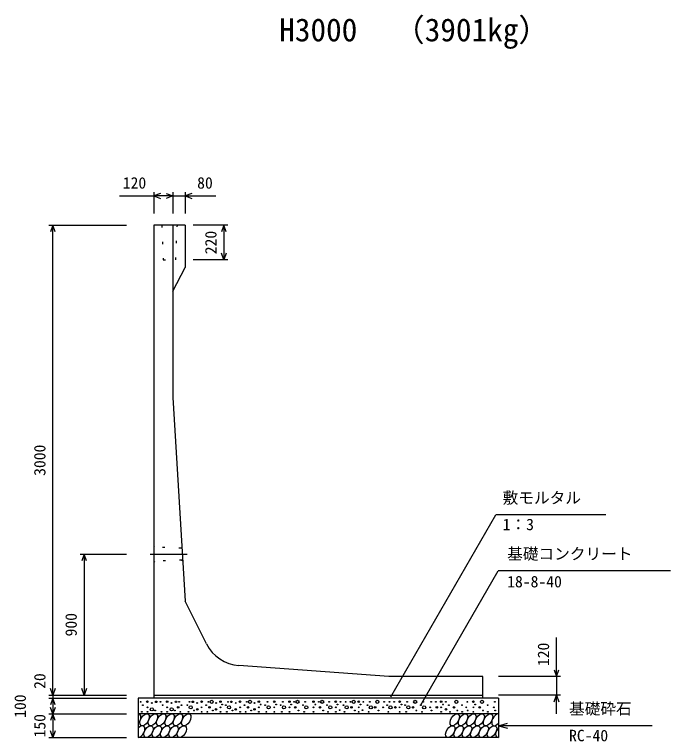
# Model space of a CAD drawing. Units: millimetres, scale not verified. Extents: x -50400 to 50400, y -17820 to 17820.
# Drawn here: x 35910 to 40097, y -9630 to -4989 of the extents above; entities that cross this region are included whole.
import ezdxf
from ezdxf.enums import TextEntityAlignment as Align

# ---------------------------------------------------------------- set-up
doc = ezdxf.new("R2010")
doc.units = ezdxf.units.MM
doc.header["$LTSCALE"] = 60
doc.linetypes.add('CHAIN1', pattern=[8, 5, -1, 1, -1])
doc.linetypes.add('DOTTED', pattern=[1.75, 0.25, -1.5])
for name, color, linetype, lineweight in [('0-0_CENTER', 7, 'CHAIN1', 25), ('0-1_DIM', 7, 'Continuous', 25), ('0-3_HATCH', 6, 'Continuous', 25), ('0-6_OUTLINE', 1, 'Continuous', 25), ('0-7_OUTLINE2', 4, 'DOTTED', 25), ('0-8_TXT', 7, 'Continuous', 25)]:
    doc.layers.add(name, color=color, linetype=linetype, lineweight=lineweight)
doc.styles.add('ＭＳ ゴシック', font='')
doc.styles.get('ＭＳ ゴシック').set_extended_font_data('MS Gothic')

msp = doc.modelspace()

# ---------------------------------------------------------------- linework, layer by layer
at = {"layer": '0-0_CENTER'}
msp.add_line((36775.89, -8433.94), (37011.53, -8433.94), dxfattribs=at)
at = {"layer": '0-1_DIM'}
for p, q in [((36799.5, -6122.05), (36799.5, -6258.94)), ((36919.5, -6122.05), (36919.5, -6258.94)), ((36999.5, -6122.05), (36999.5, -6258.94)), ((36579.64, -6147.05), (36799.5, -6147.05)), ((36919.5, -6147.05), (36799.5, -6147.05)), ((36919.5, -6147.05), (36999.5, -6147.05)), ((36999.5, -6147.05), (37195.46, -6147.05)), ((36129.5, -6333.94), (36624.5, -6333.94)), ((36154.5, -9333.94), (36154.5, -6333.94)), ((37271.41, -6333.94), (37049.5, -6333.94)), ((37246.41, -6333.94), (37246.41, -6553.94)), ((37271.41, -6553.94), (37049.5, -6553.94)), ((38311.65, -9345.27), (38982.92, -8182.59)), ((39685.33, -8182.59), (38982.92, -8182.59)), ((36329.5, -8433.94), (36624.5, -8433.94)), ((36354.5, -8433.94), (36354.5, -9333.94)), ((38501.13, -9399.66), (38997.4, -8540.1)), ((40096.94, -8540.1), (38997.4, -8540.1)), ((39369.5, -9213.94), (39369.5, -8966.25)), ((39394.5, -9213.94), (38999.5, -9213.94)), ((39369.5, -9213.94), (39369.5, -9333.94)), ((36129.5, -9333.94), (36624.5, -9333.94)), ((36129.5, -9333.94), (36624.5, -9333.94)), ((36129.5, -9353.94), (36624.5, -9353.94)), ((36154.5, -9333.94), (36154.5, -9353.94)), ((36154.5, -9353.94), (36154.5, -9453.94)), ((36354.5, -9333.94), (36624.5, -9333.94)), ((39394.5, -9333.94), (38999.5, -9333.94)), ((39369.5, -9453.94), (39369.5, -9333.94)), ((36129.5, -9453.94), (36624.5, -9453.94)), ((36154.5, -9453.94), (36154.5, -9603.94)), ((38999.5, -9528.94), (39057.46, -9513.41)), ((39979.82, -9528.94), (38999.5, -9528.94)), ((38999.5, -9528.94), (39057.46, -9544.47)), ((36129.5, -9603.94), (36624.5, -9603.94))]:
    msp.add_line(p, q, dxfattribs=at)
for points in [[(36841.79, -6131.66), (36799.5, -6147.05), (36841.79, -6162.44)], [(36877.21, -6131.66), (36919.5, -6147.05), (36877.21, -6162.44)], [(37041.79, -6131.66), (36999.5, -6147.05), (37041.79, -6162.44)], [(36169.89, -6376.23), (36154.5, -6333.94), (36139.11, -6376.23)], [(37261.8, -6376.23), (37246.41, -6333.94), (37231.02, -6376.23)], [(37261.8, -6511.66), (37246.41, -6553.94), (37231.02, -6511.66)], [(36369.89, -8476.23), (36354.5, -8433.94), (36339.11, -8476.23)], [(39354.11, -9171.66), (39369.5, -9213.94), (39384.89, -9171.66)], [(36169.89, -9291.66), (36154.5, -9333.94), (36139.11, -9291.66)], [(36369.89, -9291.66), (36354.5, -9333.94), (36339.11, -9291.66)], [(36169.89, -9396.23), (36154.5, -9353.94), (36139.11, -9396.23)], [(39354.11, -9376.23), (39369.5, -9333.94), (39384.89, -9376.23)], [(36169.89, -9411.66), (36154.5, -9453.94), (36139.11, -9411.66)], [(36169.89, -9496.23), (36154.5, -9453.94), (36139.11, -9496.23)], [(36169.89, -9561.66), (36154.5, -9603.94), (36139.11, -9561.66)]]:
    msp.add_lwpolyline(points, dxfattribs=at)
at = {"layer": '0-3_HATCH'}
for centre, radius in [((36715.47, -9376.76), 2.5), ((36758.36, -9375.89), 5), ((36814.44, -9376.76), 5), ((36841.57, -9376.76), 2.5), ((36884.47, -9375.89), 5), ((36940.54, -9376.76), 5), ((36961.57, -9376.76), 2.5), ((37027.43, -9376.76), 2.5), ((37048.46, -9376.76), 5), ((37104.53, -9375.89), 5), ((37147.43, -9376.76), 2.5), ((37168.46, -9376.76), 10), ((37224.53, -9375.89), 5), ((37272.65, -9376.76), 2.5), ((37293.68, -9376.76), 5), ((37349.76, -9375.89), 5), ((37392.65, -9376.76), 2.5), ((37413.68, -9376.76), 10), ((37469.76, -9375.89), 5), ((37524.58, -9376.76), 2.5), ((37568.2, -9375.89), 5), ((37623.01, -9376.76), 2.5), ((37665.19, -9375.89), 5), ((37694.89, -9376.76), 2.5), ((37715.92, -9376.76), 10), ((37765.29, -9376.76), 2.5), ((37818.58, -9375.89), 5), ((37852.55, -9376.76), 2.5), ((37873.58, -9376.76), 10), ((37918.26, -9376.76), 2.5), ((37960.44, -9375.89), 5), ((37990.13, -9376.76), 2.5), ((38023.39, -9376.76), 2.5), ((38054.17, -9376.76), 2.5), ((38075.21, -9376.76), 10), ((38106.97, -9375.89), 5), ((38136.67, -9376.76), 2.5), ((38177.68, -9376.76), 2.5), ((38225.84, -9376.76), 10), ((38269.93, -9376.76), 2.5), ((38303.18, -9376.76), 2.5), ((38333.97, -9376.76), 2.5), ((38368.37, -9375.89), 5), ((38416.85, -9376.76), 2.5), ((38467.49, -9376.76), 10), ((38518.12, -9376.76), 2.5), ((38569.59, -9376.76), 2.5), ((38598.96, -9376.76), 2.5), ((38633.37, -9375.89), 5), ((38663.68, -9376.76), 2.5), ((38729.54, -9376.76), 10), ((38800.23, -9376.76), 2.5), ((38839.01, -9375.89), 5), ((38893.55, -9376.76), 10), ((38976.12, -9376.76), 2.5), ((36729.49, -9397.78), 2.5), ((36758.36, -9411.78), 2.5), ((36786.4, -9424.91), 10), ((36786.4, -9383.77), 2.5), ((36855.59, -9397.78), 2.5), ((36884.47, -9411.78), 2.5), ((36912.51, -9424.91), 10), ((36912.51, -9383.77), 2.5), ((36954.56, -9411.78), 5), ((36975.59, -9397.78), 2.5), ((37013.41, -9397.78), 2.5), ((37034.44, -9411.78), 10), ((37076.49, -9424.91), 5), ((37076.49, -9383.77), 2.5), ((37104.53, -9411.78), 2.5), ((37133.41, -9397.78), 2.5), ((37154.44, -9411.78), 5), ((37196.49, -9424.91), 5), ((37196.49, -9383.77), 2.5), ((37224.53, -9411.78), 2.5), ((37235.87, -9393.46), 2.5), ((37258.63, -9397.78), 2.5), ((37279.66, -9411.78), 10), ((37321.72, -9424.91), 5), ((37321.72, -9383.77), 2.5), ((37349.76, -9411.78), 2.5), ((37378.63, -9397.78), 2.5), ((37399.66, -9411.78), 5), ((37441.72, -9424.91), 5), ((37441.72, -9383.77), 2.5), ((37469.76, -9411.78), 2.5), ((37481.1, -9393.46), 2.5), ((37510.56, -9397.78), 2.5), ((37531.59, -9411.78), 10), ((37568.2, -9411.78), 2.5), ((37579.54, -9393.46), 2.5), ((37609, -9397.78), 2.5), ((37630.03, -9411.78), 10), ((37665.19, -9411.78), 2.5), ((37676.53, -9393.46), 2.5), ((37701.9, -9411.78), 5), ((37751.27, -9397.78), 2.5), ((37772.3, -9411.78), 10), ((37818.58, -9411.78), 2.5), ((37829.92, -9393.46), 2.5), ((37859.56, -9411.78), 5), ((37904.24, -9397.78), 2.5), ((37925.27, -9411.78), 10), ((37960.44, -9411.78), 2.5), ((37971.78, -9393.46), 2.5), ((38009.37, -9397.78), 2.5), ((38030.4, -9411.78), 10), ((38061.19, -9411.78), 5), ((38106.97, -9411.78), 2.5), ((38118.31, -9393.46), 2.5), ((38163.66, -9397.78), 2.5), ((38184.69, -9411.78), 10), ((38211.82, -9411.78), 5), ((38263.49, -9411.78), 2.5), ((38289.16, -9397.78), 2.5), ((38310.19, -9411.78), 10), ((38340.98, -9411.78), 5), ((38368.37, -9411.78), 2.5), ((38379.71, -9393.46), 2.5), ((38402.83, -9397.78), 2.5), ((38423.86, -9411.78), 10), ((38453.47, -9411.78), 5), ((38504.11, -9397.78), 2.5), ((38525.14, -9411.78), 10), ((38563.16, -9411.78), 2.5), ((38605.98, -9411.78), 5), ((38633.37, -9411.78), 2.5), ((38644.71, -9393.46), 2.5), ((38663.85, -9424.07), 5), ((38682.89, -9397.78), 2.5), ((38715.52, -9411.78), 5), ((38766.16, -9397.78), 2.5), ((38793.8, -9411.78), 2.5), ((38839.01, -9411.78), 2.5), ((38850.35, -9393.46), 2.5), ((38879.53, -9411.78), 5), ((38930.17, -9397.78), 2.5), ((38969.68, -9411.78), 2.5), ((36722.48, -9439.8), 2.5), ((36758.36, -9439.8), 2.5), ((36807.43, -9431.92), 2.5), ((36848.58, -9439.8), 2.5), ((36884.47, -9439.8), 2.5), ((36933.53, -9431.92), 2.5), ((36968.58, -9439.8), 2.5), ((37020.42, -9439.8), 2.5), ((37055.47, -9431.92), 2.5), ((37104.53, -9439.8), 2.5), ((37140.42, -9439.8), 2.5), ((37175.47, -9431.92), 2.5), ((37224.53, -9439.8), 2.5), ((37265.64, -9439.8), 2.5), ((37300.69, -9431.92), 2.5), ((37349.76, -9439.8), 2.5), ((37385.64, -9439.8), 2.5), ((37420.69, -9431.92), 2.5), ((37469.76, -9439.8), 2.5), ((37517.57, -9439.8), 2.5), ((37568.2, -9439.8), 2.5), ((37616.01, -9439.8), 2.5), ((37665.19, -9439.8), 2.5), ((37722.93, -9431.92), 2.5), ((37758.28, -9439.8), 2.5), ((37818.58, -9439.8), 2.5), ((37880.59, -9431.92), 2.5), ((37911.25, -9439.8), 2.5), ((37960.44, -9439.8), 2.5), ((37985.09, -9430.13), 2.5), ((38016.38, -9439.8), 2.5), ((38082.21, -9431.92), 2.5), ((38106.97, -9439.8), 2.5), ((38131.63, -9430.13), 2.5), ((38170.67, -9439.8), 2.5), ((38232.85, -9431.92), 2.5), ((38296.17, -9439.8), 2.5), ((38368.37, -9439.8), 2.5), ((38409.84, -9439.8), 2.5), ((38474.49, -9431.92), 2.5), ((38511.12, -9439.8), 2.5), ((38571.5, -9431.92), 2.5), ((38633.37, -9439.8), 2.5), ((38689.9, -9439.8), 2.5), ((38736.55, -9431.92), 2.5), ((38767.63, -9439.8), 2.5), ((38802.14, -9431.92), 2.5), ((38839.01, -9439.8), 2.5), ((38900.56, -9431.92), 2.5), ((38931.64, -9439.8), 2.5), ((38978.03, -9431.92), 2.5)]:
    msp.add_circle(centre, radius, dxfattribs=at)
for centre, start_param, end_param in [((36687.14, -9491.47), 4.385593, 6.6745444), ((38985.64, -9491.47), 0.3357715, 4.4411806), ((36712.46, -9566.46), 3.5111464, 7.548991), ((39010.96, -9566.46), 1.2110787, 3.5658734)]:
    msp.add_ellipse(centre, major_axis=(21.81, 35.31), ratio=0.5792, start_param=start_param, end_param=end_param, dxfattribs=at)
for centre in [(36740.34, -9491.47), (36793.55, -9491.47), (36846.76, -9491.47), (36899.97, -9491.47), (36953.18, -9491.47), (37006.39, -9491.47), (38719.6, -9491.47), (38772.81, -9491.47), (38826.01, -9491.47), (38879.22, -9491.47), (38932.43, -9491.47), (36765.66, -9566.46), (36818.87, -9566.46), (36872.08, -9566.46), (36925.29, -9566.46), (36978.5, -9566.46), (38691.71, -9566.46), (38744.92, -9566.46), (38798.13, -9566.46), (38851.34, -9566.46), (38904.54, -9566.46), (38957.75, -9566.46)]:
    msp.add_ellipse(centre, major_axis=(21.81, 35.31), ratio=0.5792, dxfattribs=at)
at = {"layer": '0-6_OUTLINE'}
for p, q in [((36999.5, -6333.94), (36799.5, -6333.94)), ((36799.5, -6333.94), (36799.5, -9353.94)), ((36999.5, -6333.94), (36999.5, -6603.94)), ((36919.5, -6753.94), (36999.5, -6603.94)), ((37135.89, -9006.72), (36999.5, -8733.94)), ((38299.5, -9213.94), (37341.36, -9144.26)), ((38899.5, -9213.94), (38299.5, -9213.94)), ((38899.5, -9353.94), (38899.5, -9213.94)), ((36799.5, -9333.94), (38899.5, -9333.94)), ((38999.5, -9353.94), (38999.5, -9603.94)), ((38999.5, -9453.94), (36699.5, -9453.94)), ((38999.5, -9603.94), (36699.5, -9603.94))]:
    msp.add_line(p, q, dxfattribs=at)
for points in [[(36919.5, -6333.94), (36919.5, -7433.94), (36999.5, -8733.94)], [(38999.5, -9353.94), (36699.5, -9353.94), (36699.5, -9603.94)]]:
    msp.add_lwpolyline(points, dxfattribs=at)
msp.add_arc((37359.5, -8894.92), 250, 206.56505, 265.84036, dxfattribs=at)
at = {"layer": '0-7_OUTLINE2'}
for p, q in [((36939.5, -6553.94), (36949.5, -6333.94)), ((36804.5, -8388.94), (36799.5, -8383.94)), ((36973.72, -8396.44), (36804.5, -8388.94)), ((36973.72, -8396.44), (36978.42, -8391.44)), ((36804.5, -8478.94), (36799.5, -8483.94)), ((36978.34, -8471.44), (36804.5, -8478.94)), ((36978.34, -8471.44), (36983.65, -8476.44))]:
    msp.add_line(p, q, dxfattribs=at)
msp.add_lwpolyline([(36849.5, -6333.94), (36859.5, -6553.94), (36939.5, -6553.94)], dxfattribs=at)

# ---------------------------------------------------------------- texts
at = {"layer": '0-1_DIM', "style": 'ＭＳ ゴシック'}
for s, p in [('120', (36600.86, -6122.05)), ('80', (37075.76, -6122.05)), ('敷モルタル', (39025.77, -8132.59)), ('1：3', (39025.77, -8302.71)), ('基礎コンクリート', (39054.65, -8490.1)), ('18-8-40', (39054.65, -8667.73)), ('基礎砕石', (39449.75, -9478.94)), ('RC-40', (39449.75, -9650.32))]:
    msp.add_text(s, height=73.31, dxfattribs=at).set_placement(p, align=Align.BOTTOM_LEFT)
for s, p in [('220', (37221.41, -6518.94)), ('3000', (36129.5, -7933.94)), ('900', (36329.5, -8958.94)), ('120', (39344.5, -9148.3)), ('20', (36129.5, -9293.88)), ('100', (36004.5, -9478.94)), ('150', (36129.5, -9603.94))]:
    msp.add_text(s, height=73.31, rotation=90, dxfattribs=at).set_placement(p, align=Align.BOTTOM_LEFT)
at = {"layer": '0-8_TXT', "style": 'ＭＳ ゴシック'}
for s, p in [('（3901kg）', (38328.12, -5203.69)), ('H3000', (37599.5, -5203.69))]:
    msp.add_text(s, height=146.6, dxfattribs=at).set_placement(p, align=Align.BOTTOM_LEFT)

doc.saveas('drawing.dxf')
